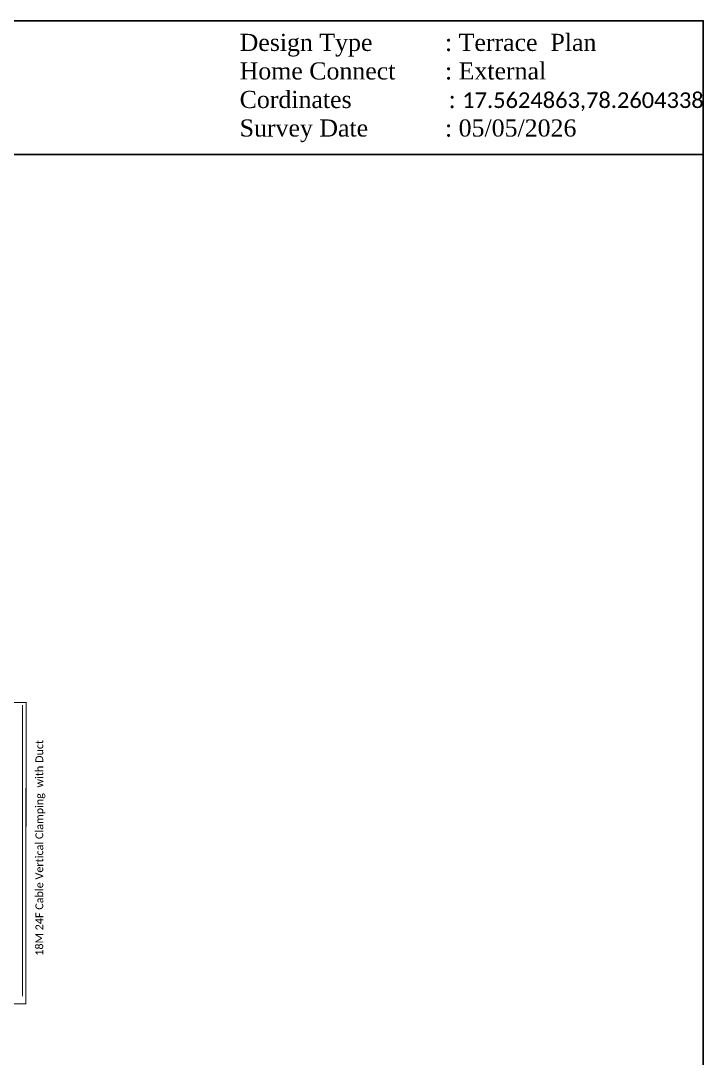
# Model space of a CAD drawing. Header units: inches. Extents: x -263 to 27067233, y -439 to 817078.
# Drawn here: x 2388 to 2826, y 328 to 994 of the extents above; entities that cross this region are included whole.
import ezdxf

# ---------------------------------------------------------------- set-up
doc = ezdxf.new("R2010")
doc.units = ezdxf.units.IN
doc.header["$MEASUREMENT"] = 0
doc.layers.add('24F Cable', color=3, linetype='Continuous')
doc.layers.add('6F Cable', color=5, linetype='Continuous')
doc.styles.add('Legend', font='calibri.ttf')
doc.styles.get("Standard").update_dxf_attribs({"font": 'arial.ttf'})

msp = doc.modelspace()

# ---------------------------------------------------------------- linework, layer by layer
msp.add_lwpolyline([(1682.06, 994.26), (1682.06, -439.39), (2826.44, -439.39), (2826.44, 994.26)], close=True)
msp.add_lwpolyline([(1682.06, 908.4), (2826.44, 908.4)])
at = {"layer": '24F Cable', "const_width": 0.679}
msp.add_lwpolyline([(2411.5, -207.89), (2481, -207.89), (2481, 12.61), (2133.21, 12.61), (2133, 63.61), (2133, 283.91), (2133, 362.49), (2220.15, 362.49), (2219.86, 362.66), (2390.93, 362.66), (2391.21, 556.14), (2359.36, 556.14)], dxfattribs=at)
at = {"layer": '6F Cable', "color": 217, "true_color": 0x93278f, "const_width": 0.679}
msp.add_lwpolyline([(2388.89, 554.6), (2388.89, 367.33)], dxfattribs=at)

# ---------------------------------------------------------------- texts
at = {"layer": '24F Cable', "insert": (2397.18, 393.47), "char_height": 5, "attachment_point": 1, "rotation": 90, "style": 'Legend'}
msp.add_mtext('18M 24F Cable Vertical Clamping  with Duct  ', dxfattribs=at)
at = {"layer": '6F Cable', "insert": (2528.44, 985.86), "char_height": 11, "width": 311.2953, "attachment_point": 1}
msp.add_mtext('{\\fTimes New Roman|b0|i0|c0|p18;Design Type^I^I: Terrace  Plan\\P\\pxql;Home Connect^I: External \\PCordinates               : \\fCalibri|b0|i0|c0|p34;\\H0.91667x;17.5624863,78.2604338\\P\\fTimes New Roman|b0|i0|c0|p18;\\H1.09091x;Survey Date^I^I: 05/05/2026}', dxfattribs=at)

doc.saveas('drawing.dxf')
